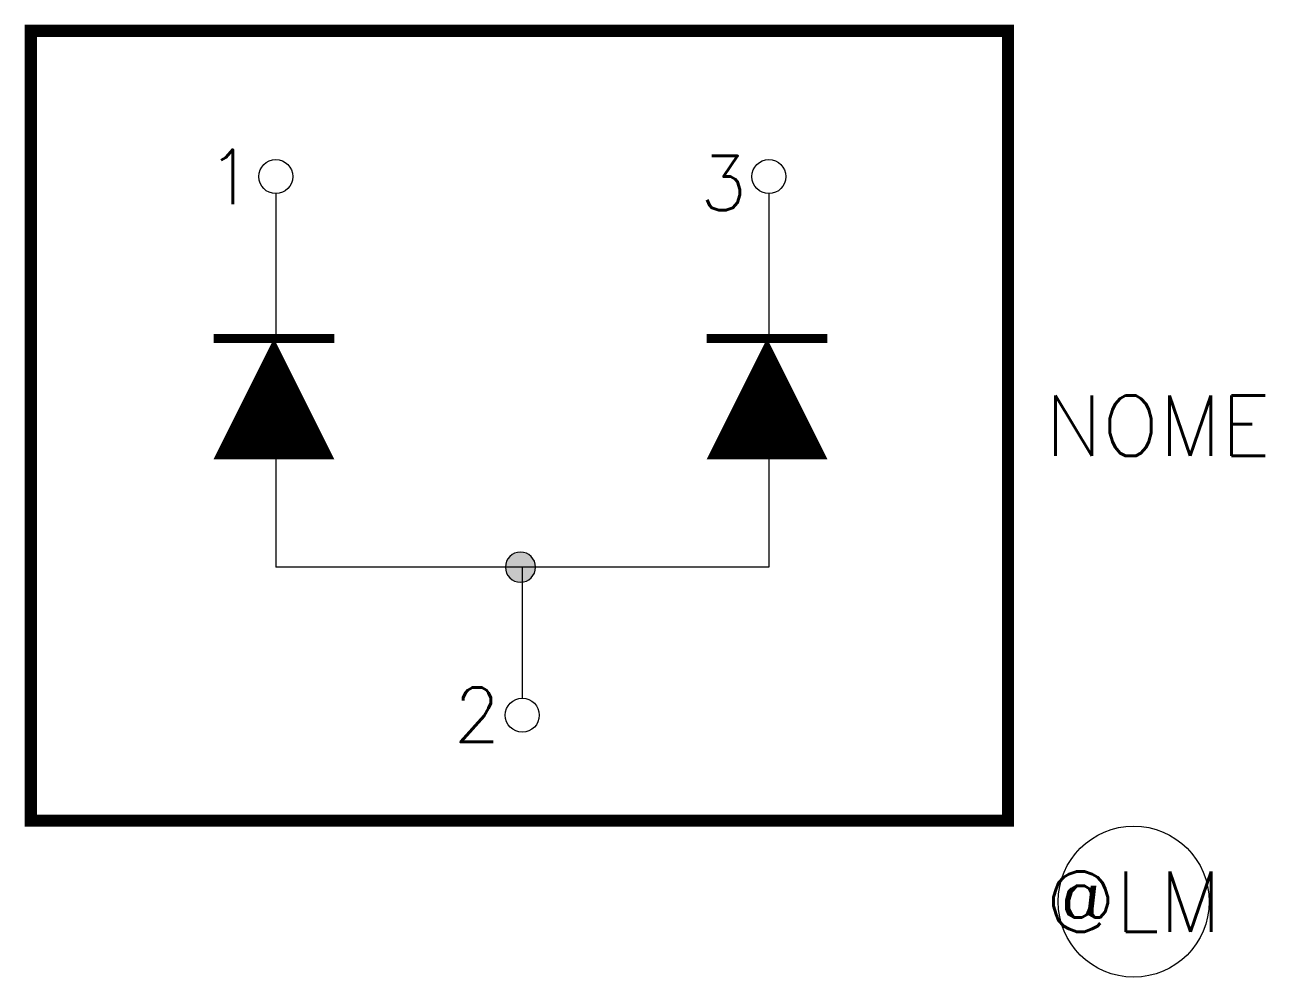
# Model space of a CAD drawing. Header units: millimetres. Extents: x 2571.3 to 2612.4, y 1018 to 1049.5.
import ezdxf
from ezdxf.enums import TextEntityAlignment as Align

# ---------------------------------------------------------------- set-up
doc = ezdxf.new("R2010")
doc.units = ezdxf.units.MM
doc.styles.add('ROMANS', font='romans')

# ---------------------------------------------------------------- blocks, each defined once
blk = doc.blocks.new('BOLA')
blk.add_hatch(color=256).paths.add_polyline_path([(-0.5, 0, 1), (0.5, 0, 1)])
blk.add_circle((0, 0), 0.5)

msp = doc.modelspace()

# ---------------------------------------------------------------- linework, layer by layer
for p, q in [((2579.655, 1043.887), (2579.655, 1039.09)), ((2595.981, 1043.887), (2595.981, 1039.09)), ((2579.655, 1035.114), (2579.655, 1031.522)), ((2595.981, 1035.114), (2595.981, 1031.522)), ((2595.981, 1031.522), (2579.655, 1031.522)), ((2587.818, 1031.522), (2587.818, 1027.185))]:
    msp.add_line(p, q)
at = {"color": 7}
for p, q in [((2579.535, 1039.091), (2581.306, 1035.549)), ((2595.86, 1039.091), (2597.632, 1035.549))]:
    msp.add_line(p, q, dxfattribs=at)
at = {"color": 5, "const_width": 0.4}
msp.add_lwpolyline([(2603.899, 1023.135), (2571.544, 1023.135), (2571.544, 1049.273), (2603.899, 1049.273)], close=True, dxfattribs=at)
at = {"color": 5}
for points in [[(2579.595, 1039.091, 0, 4, 0), (2579.595, 1035.091, 4, 4, 0)], [(2595.921, 1039.091, 0, 4, 0), (2595.921, 1035.091, 4, 4, 0)]]:
    msp.add_lwpolyline(points, format="xyseb", dxfattribs=at)
at = {"color": 5, "const_width": 0.3}
for points in [[(2581.595, 1039.091), (2577.595, 1039.091)], [(2597.921, 1039.091), (2593.921, 1039.091)]]:
    msp.add_lwpolyline(points, dxfattribs=at)
for centre, radius in [((2579.655, 1044.449), 0.563), ((2595.981, 1044.449), 0.563), ((2587.818, 1026.622), 0.563), ((2608.061, 1020.451), 2.5)]:
    msp.add_circle(centre, radius)

# ---------------------------------------------------------------- block references
at = {"xscale": -1, "rotation": 90}
msp.add_blockref('BOLA', (2587.757, 1031.522), dxfattribs=at)

# ---------------------------------------------------------------- texts
at = {"style": 'ROMANS', "flags": 4}
for tag, text, p in [('1', '1', (2578.155, 1045.341)), ('3', '3', (2594.481, 1045.134))]:
    msp.add_attdef(tag, text=text, height=1.8, dxfattribs=at).set_placement(p, align=Align.TOP_CENTER)
msp.add_attdef('NOME', text='NOME', height=2, dxfattribs=at).set_placement((2605.13, 1036.204), align=Align.MIDDLE_LEFT)
msp.add_attdef('2', text='2', height=1.8, dxfattribs=at).set_placement((2586.318, 1025.199), align=Align.BOTTOM_CENTER)
msp.add_attdef('@LM', text='@LM', height=2, dxfattribs=at).set_placement((2608.061, 1020.451), align=Align.MIDDLE_CENTER)

doc.saveas('drawing.dxf')
